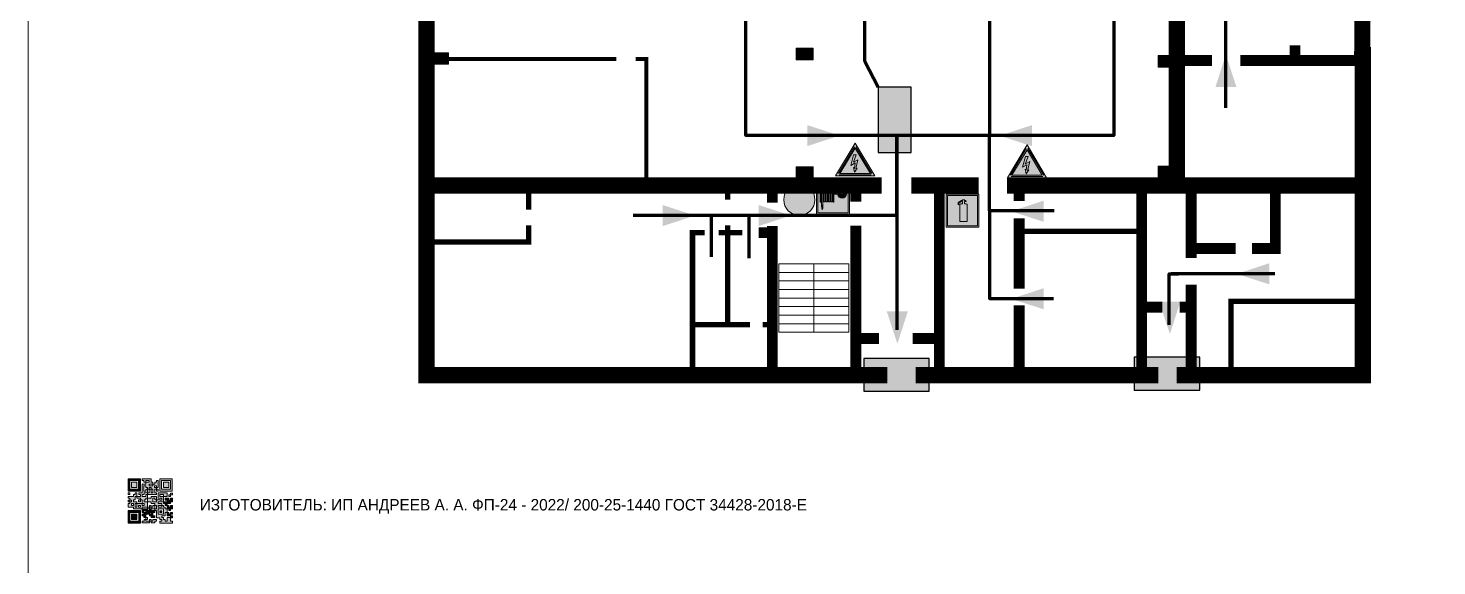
# Model space of a CAD drawing. Header units: millimetres. Extents: x 13114 to 67229, y 22859 to 38520.
# Drawn here: x 27609.6 to 27953.1, y 36352.9 to 36484.1 of the extents above; entities that cross this region are included whole.
import ezdxf

# ---------------------------------------------------------------- set-up
doc = ezdxf.new("R2010")
doc.units = ezdxf.units.MM
doc.layers.add('План_Штампы', color=7, linetype='Continuous')
doc.styles.add('обычный', font='arial.ttf')

# ---------------------------------------------------------------- blocks, each defined once
blk = doc.blocks.new('QR')
at = {"lineweight": 0}
h = blk.add_hatch(color=256, dxfattribs=at)
h.dxf.hatch_style = 1
h.paths.add_polyline_path([(9241.16, 2687.38), (9242.01, 2687.38), (9242.01, 2687.83), (9241.59, 2687.83), (9241.59, 2688.68), (9239.45, 2688.68), (9239.45, 2688.25), (9239.86, 2688.25), (9239.86, 2687.83), (9240.29, 2687.83), (9240.29, 2688.25), (9241.16, 2688.25), (9241.16, 2687.83), (9240.29, 2687.83), (9240.29, 2687.38), (9239.45, 2687.38), (9239.45, 2685.22), (9238.57, 2685.22), (9238.57, 2684.8), (9239.02, 2684.8), (9239.02, 2684.37), (9238.13, 2684.37), (9238.13, 2683.92), (9239.02, 2683.92), (9239.02, 2683.5), (9239.44, 2683.5), (9239.44, 2682.64), (9239.87, 2682.64), (9239.87, 2682.18), (9239.44, 2682.18), (9239.44, 2682.64), (9238.13, 2682.64), (9238.13, 2681.76), (9237.71, 2681.76), (9237.71, 2682.64), (9238.13, 2682.64), (9238.13, 2683.07), (9237.27, 2683.07), (9237.27, 2683.51), (9237.71, 2683.51), (9237.71, 2684.37), (9238.13, 2684.37), (9238.13, 2685.22), (9237.71, 2685.22), (9237.71, 2684.8), (9237.28, 2684.8), (9237.28, 2684.38), (9235.98, 2684.38), (9235.98, 2683.92), (9236.4, 2683.92), (9236.4, 2683.49), (9236.84, 2683.49), (9236.84, 2683.07), (9236.4, 2683.07), (9236.4, 2682.64), (9235.98, 2682.64), (9235.98, 2681.76), (9237.29, 2681.76), (9237.29, 2681.33), (9239.43, 2681.33), (9239.43, 2681.76), (9240.74, 2681.76), (9240.74, 2683.05), (9239.87, 2683.05), (9239.87, 2683.5), (9240.29, 2683.5), (9240.29, 2683.91), (9240.74, 2683.91), (9240.74, 2684.81), (9240.29, 2684.81), (9240.29, 2684.79), (9240.29, 2684.37), (9239.45, 2684.37), (9239.45, 2684.8), (9239.87, 2684.8), (9239.87, 2685.21), (9240.74, 2685.21), (9240.74, 2686.1), (9240.29, 2686.1), (9240.29, 2685.64), (9239.86, 2685.64), (9239.86, 2686.95), (9240.29, 2686.95), (9240.29, 2686.52), (9240.74, 2686.52), (9240.74, 2686.1), (9241.16, 2686.1), (9241.16, 2686.53), (9241.59, 2686.53), (9241.59, 2686.1), (9242.02, 2686.1), (9242.02, 2685.21), (9241.59, 2685.21), (9241.59, 2686.1), (9241.16, 2686.1), (9241.16, 2685.21), (9240.74, 2685.21), (9240.74, 2684.81), (9242.89, 2684.81), (9242.89, 2685.22), (9242.47, 2685.22), (9242.47, 2686.11), (9242.89, 2686.11), (9242.89, 2686.52), (9242.46, 2686.52), (9242.46, 2686.95), (9242.89, 2686.95), (9242.89, 2686.52), (9243.32, 2686.52), (9243.32, 2688.26), (9242.9, 2688.26), (9242.9, 2687.83), (9242.47, 2687.83), (9242.47, 2687.38), (9242.01, 2687.38), (9242.01, 2686.94), (9241.16, 2686.94)])
h.paths.add_polyline_path([(9239.02, 2682.18), (9239.02, 2681.76), (9238.54, 2681.76), (9238.54, 2682.18)], flags=16)
h.paths.add_polyline_path([(9237.27, 2682.65), (9237.27, 2682.19), (9236.83, 2682.19), (9236.83, 2682.65)], flags=16)
h = blk.add_hatch(color=256, dxfattribs=at)
h.dxf.hatch_style = 1
h.paths.add_polyline_path([(9238.15, 2687.83), (9236.83, 2687.83), (9236.83, 2686.52), (9238.15, 2686.52)], flags=0)
h.paths.add_polyline_path([(9239.01, 2685.65), (9239.01, 2688.68), (9235.98, 2688.68), (9235.98, 2685.65)])
h.paths.add_polyline_path([(9236.41, 2686.1), (9236.41, 2688.26), (9238.56, 2688.26), (9238.56, 2686.1)], flags=16)
h.paths.add_polyline_path([(9236.83, 2686.52), (9236.83, 2687.83), (9238.15, 2687.83), (9238.15, 2686.52)], flags=0)
h = blk.add_hatch(color=256, dxfattribs=at)
h.dxf.hatch_style = 1
h.paths.add_polyline_path([(9238.15, 2686.52), (9238.15, 2687.83), (9236.83, 2687.83), (9236.83, 2686.52)])
h.paths.add_polyline_path([(9245.91, 2686.52), (9245.91, 2687.83), (9244.59, 2687.83), (9244.59, 2686.52)], flags=0)
h.paths.add_polyline_path([(9246.77, 2685.65), (9246.77, 2688.68), (9243.74, 2688.68), (9243.74, 2685.65)])
h.paths.add_polyline_path([(9244.17, 2686.1), (9244.17, 2688.26), (9246.32, 2688.26), (9246.32, 2686.1)], flags=16)
h.paths.add_polyline_path([(9244.59, 2686.52), (9244.59, 2687.83), (9245.91, 2687.83), (9245.91, 2686.52)], flags=0)
h = blk.add_hatch(color=256, dxfattribs=at)
h.dxf.hatch_style = 1
h.paths.add_polyline_path([(9240.75, 2681.76), (9240.75, 2681.35), (9241.17, 2681.35), (9241.17, 2681.76)])
h.paths.add_polyline_path([(9241.6, 2682.18), (9241.17, 2682.18), (9241.17, 2681.76), (9241.6, 2681.76)])
h.paths.add_polyline_path([(9242.47, 2681.34), (9242.47, 2682.19), (9242.02, 2682.19), (9242.02, 2681.76), (9241.6, 2681.76), (9241.6, 2681.34)])
h.paths.add_polyline_path([(9239.87, 2678.3), (9239.44, 2678.3), (9239.44, 2677.89), (9241.17, 2677.89), (9241.17, 2678.3), (9240.28, 2678.3), (9240.28, 2678.73), (9239.87, 2678.73)])
h.paths.add_polyline_path([(9240.75, 2678.73), (9240.75, 2679.19), (9240.28, 2679.19), (9240.28, 2678.73)])
h.paths.add_polyline_path([(9241.6, 2678.73), (9241.17, 2678.73), (9241.17, 2678.3), (9241.6, 2678.3)])
h.paths.add_polyline_path([(9242.02, 2678.3), (9241.6, 2678.3), (9241.6, 2677.89), (9242.48, 2677.89), (9242.48, 2678.31), (9242.9, 2678.31), (9242.9, 2678.73), (9242.02, 2678.73)])
h.paths.add_polyline_path([(9246.36, 2684.37), (9246.36, 2684.79), (9245.93, 2684.79), (9245.93, 2684.37)])
h.paths.add_polyline_path([(9246.78, 2685.2), (9246.36, 2685.2), (9246.36, 2684.79), (9246.78, 2684.79)])
h.paths.add_polyline_path([(9245.91, 2687.83), (9244.59, 2687.83), (9244.59, 2686.52), (9245.91, 2686.52)])
h = blk.add_hatch(color=256, dxfattribs=at)
h.dxf.hatch_style = 1
h.paths.add_polyline_path([(9243.32, 2686.11), (9242.89, 2686.11), (9242.89, 2685.64), (9243.32, 2685.64)])
h.paths.add_polyline_path([(9239.02, 2683.07), (9239.02, 2683.5), (9238.56, 2683.5), (9238.56, 2683.07)])
h.paths.add_polyline_path([(9236.4, 2684.8), (9236.4, 2685.22), (9235.98, 2685.22), (9235.98, 2684.8)])
h.paths.add_polyline_path([(9236.4, 2683.07), (9236.4, 2683.49), (9235.98, 2683.49), (9235.98, 2683.07)])
h = blk.add_hatch(color=256, dxfattribs=at)
h.dxf.hatch_style = 1
h.paths.add_polyline_path([(9243.32, 2682.64), (9243.32, 2683.07), (9244.62, 2683.07), (9244.62, 2684.37), (9243.74, 2684.37), (9243.74, 2684.8), (9244.62, 2684.8), (9244.62, 2684.37), (9245.48, 2684.37), (9245.48, 2685.22), (9243.32, 2685.22), (9243.32, 2683.5), (9242.89, 2683.5), (9242.89, 2683.06), (9242.01, 2683.06), (9242.01, 2683.91), (9242.47, 2683.91), (9242.47, 2683.5), (9242.89, 2683.5), (9242.89, 2684.38), (9241.59, 2684.38), (9241.59, 2683.91), (9240.74, 2683.91), (9240.74, 2683.05), (9241.59, 2683.05), (9241.59, 2682.64), (9242.47, 2682.64), (9242.47, 2682.19), (9242.91, 2682.19), (9242.91, 2681.34), (9242.48, 2681.34), (9242.48, 2680.91), (9242.91, 2680.91), (9242.91, 2679.17), (9243.75, 2679.17), (9243.75, 2678.73), (9244.2, 2678.73), (9244.2, 2678.3), (9243.75, 2678.3), (9243.75, 2677.88), (9246.78, 2677.88), (9246.78, 2678.3), (9246.35, 2678.3), (9246.35, 2679.19), (9245.48, 2679.19), (9245.48, 2678.31), (9245.05, 2678.31), (9245.05, 2678.73), (9244.62, 2678.73), (9244.62, 2679.19), (9244.2, 2679.19), (9244.2, 2679.61), (9245.05, 2679.61), (9245.05, 2680.46), (9245.48, 2680.46), (9245.48, 2681.34), (9245.04, 2681.34), (9245.04, 2681.76), (9244.63, 2681.76), (9244.63, 2682.19), (9244.21, 2682.19), (9244.21, 2681.76), (9243.32, 2681.76), (9243.32, 2682.19), (9244.21, 2682.19), (9244.21, 2682.64)])
h.paths.add_polyline_path([(9243.75, 2683.49), (9243.75, 2683.92), (9244.21, 2683.92), (9244.21, 2683.49)], flags=16)
h.paths.add_polyline_path([(9243.32, 2681.34), (9244.63, 2681.34), (9244.63, 2680.04), (9243.32, 2680.04)], flags=16)
h.paths.add_polyline_path([(9243.76, 2680.89), (9244.18, 2680.89), (9244.18, 2680.48), (9243.76, 2680.48)], flags=0)
h = blk.add_hatch(color=256, dxfattribs=at)
h.dxf.hatch_style = 1
h.paths.add_polyline_path([(9246.36, 2683.07), (9246.78, 2683.07), (9246.78, 2683.92), (9246.36, 2683.92), (9246.36, 2683.49), (9245.92, 2683.49), (9245.92, 2683.92), (9245.06, 2683.92), (9245.06, 2683.49), (9245.48, 2683.49), (9245.48, 2683.07), (9244.62, 2683.07), (9244.62, 2682.65), (9245.05, 2682.65), (9245.05, 2682.18), (9245.48, 2682.18), (9245.48, 2682.65), (9246.36, 2682.65)])
h.paths.add_polyline_path([(9246.78, 2682.18), (9246.36, 2682.18), (9246.36, 2681.75), (9245.92, 2681.75), (9245.92, 2682.18), (9245.48, 2682.18), (9245.48, 2681.34), (9245.48, 2681.34), (9245.94, 2681.34), (9245.94, 2680.91), (9246.36, 2680.91), (9246.36, 2681.34), (9246.78, 2681.34)])
h = blk.add_hatch(color=256, dxfattribs=at)
h.dxf.hatch_style = 1
h.paths.add_polyline_path([(9235.98, 2680.9), (9235.98, 2677.86), (9239.02, 2677.86), (9239.02, 2680.9)])
h.paths.add_polyline_path([(9238.57, 2680.48), (9238.57, 2678.32), (9236.41, 2678.32), (9236.41, 2680.48)], flags=16)
h.paths.add_polyline_path([(9238.15, 2680.05), (9238.15, 2678.74), (9236.83, 2678.74), (9236.83, 2680.05)], flags=0)
h = blk.add_hatch(color=256, dxfattribs=at)
h.dxf.hatch_style = 1
h.paths.add_polyline_path([(9238.15, 2680.05), (9236.83, 2680.05), (9236.83, 2678.74), (9238.15, 2678.74)])
h = blk.add_hatch(color=256, dxfattribs=at)
h.dxf.hatch_style = 1
h.paths.add_polyline_path([(9242.02, 2680.46), (9242.48, 2680.46), (9242.48, 2680.91), (9241.58, 2680.91), (9241.58, 2681.35), (9241.17, 2681.35), (9241.17, 2680.91), (9240.75, 2680.91), (9240.75, 2681.33), (9239.43, 2681.33), (9239.43, 2680.46), (9239.86, 2680.46), (9239.86, 2680.92), (9240.3, 2680.92), (9240.3, 2680.46), (9239.86, 2680.46), (9239.86, 2680.04), (9239.44, 2680.04), (9239.44, 2679.62), (9239.86, 2679.62), (9239.86, 2679.19), (9240.29, 2679.19), (9240.29, 2680.03), (9241.18, 2680.03), (9241.18, 2680.47), (9241.6, 2680.47), (9241.6, 2680.03), (9241.18, 2680.03), (9241.18, 2679.61), (9241.6, 2679.61), (9241.6, 2679.19), (9242.47, 2679.19), (9242.47, 2679.6), (9242.02, 2679.6)])
h = blk.add_hatch(color=256, dxfattribs=at)
h.dxf.hatch_style = 1
h.paths.add_polyline_path([(9244.18, 2680.48), (9244.18, 2680.89), (9243.76, 2680.89), (9243.76, 2680.48)])
h = blk.add_hatch(color=256, dxfattribs=at)
h.dxf.hatch_style = 1
h.paths.add_polyline_path([(9245.93, 2680.04), (9245.93, 2680.46), (9245.48, 2680.46), (9245.48, 2679.62), (9246.35, 2679.62), (9246.35, 2680.04)])
h.paths.add_polyline_path([(9246.78, 2680.04), (9246.78, 2680.46), (9246.35, 2680.46), (9246.35, 2680.04)])
h.paths.add_polyline_path([(9246.78, 2679.18), (9246.78, 2679.62), (9246.35, 2679.62), (9246.35, 2679.18)])
for points in [[(9237.71, 2685.22), (9238.13, 2685.22), (9238.13, 2684.37), (9237.71, 2684.37), (9237.71, 2683.51), (9237.27, 2683.51), (9237.27, 2683.07), (9238.13, 2683.07), (9238.13, 2682.64), (9237.71, 2682.64), (9237.71, 2681.76), (9238.13, 2681.76), (9238.13, 2682.64), (9239.44, 2682.64), (9239.44, 2683.5), (9239.02, 2683.5), (9239.02, 2683.07), (9238.56, 2683.07), (9238.56, 2683.5), (9239.02, 2683.5), (9239.02, 2683.92), (9238.13, 2683.92), (9238.13, 2684.37), (9239.02, 2684.37), (9239.02, 2684.8), (9238.57, 2684.8), (9238.57, 2685.22), (9239.45, 2685.22), (9239.45, 2687.38), (9240.29, 2687.38), (9240.29, 2687.83), (9239.86, 2687.83), (9239.86, 2688.25), (9239.45, 2688.25), (9239.45, 2688.68), (9241.59, 2688.68), (9241.59, 2687.83), (9242.01, 2687.83), (9242.01, 2687.38), (9242.47, 2687.38), (9242.47, 2687.83), (9242.9, 2687.83), (9242.9, 2688.26), (9243.32, 2688.26), (9243.32, 2686.52), (9242.89, 2686.52), (9242.89, 2686.11), (9243.32, 2686.11), (9243.32, 2685.64), (9242.89, 2685.64), (9242.89, 2686.11), (9242.47, 2686.11), (9242.47, 2685.22), (9242.89, 2685.22), (9242.89, 2684.81), (9240.74, 2684.81), (9240.74, 2683.91), (9241.59, 2683.91), (9241.59, 2684.38), (9242.89, 2684.38), (9242.89, 2683.5), (9242.47, 2683.5), (9242.47, 2683.91), (9242.01, 2683.91), (9242.01, 2683.06), (9242.89, 2683.06), (9242.89, 2683.5), (9243.32, 2683.5), (9243.32, 2685.22), (9245.48, 2685.22), (9245.48, 2684.37), (9244.62, 2684.37), (9244.62, 2683.07), (9245.48, 2683.07), (9245.48, 2683.49), (9245.06, 2683.49), (9245.06, 2683.92), (9245.92, 2683.92), (9245.92, 2683.49), (9246.36, 2683.49), (9246.36, 2683.92), (9246.78, 2683.92), (9246.78, 2683.07), (9246.36, 2683.07), (9246.36, 2682.65), (9245.48, 2682.65), (9245.48, 2682.18), (9245.92, 2682.18), (9245.92, 2681.75), (9246.36, 2681.75), (9246.36, 2682.18), (9246.78, 2682.18), (9246.78, 2681.34), (9246.36, 2681.34), (9246.36, 2680.91), (9245.94, 2680.91), (9245.94, 2681.34), (9245.48, 2681.34), (9245.48, 2680.46), (9245.93, 2680.46), (9245.93, 2680.04), (9246.35, 2680.04), (9246.35, 2680.46), (9246.78, 2680.46), (9246.78, 2680.04), (9246.78, 2680.04), (9246.35, 2680.04), (9246.35, 2679.62), (9246.78, 2679.62), (9246.78, 2679.18), (9246.35, 2679.18), (9246.35, 2678.3), (9246.78, 2678.3), (9246.78, 2677.88), (9243.75, 2677.88), (9243.75, 2678.3), (9244.2, 2678.3), (9244.2, 2678.73), (9243.75, 2678.73), (9243.75, 2679.17), (9242.91, 2679.17), (9242.91, 2680.91), (9242.48, 2680.91), (9242.48, 2680.46), (9242.02, 2680.46), (9242.02, 2679.6), (9242.47, 2679.6), (9242.47, 2679.19), (9241.6, 2679.19), (9241.6, 2679.61), (9241.18, 2679.61), (9241.18, 2680.03), (9240.29, 2680.03), (9240.29, 2679.19), (9240.75, 2679.19), (9240.75, 2678.73), (9240.28, 2678.73), (9240.28, 2678.3), (9241.17, 2678.3), (9241.17, 2678.73), (9241.6, 2678.73), (9241.6, 2678.3), (9242.02, 2678.3), (9242.02, 2678.73), (9242.9, 2678.73), (9242.9, 2678.31), (9242.48, 2678.31), (9242.48, 2677.89), (9241.6, 2677.89), (9241.6, 2678.3), (9241.17, 2678.3), (9241.17, 2677.89), (9239.44, 2677.89), (9239.44, 2678.3), (9239.87, 2678.3), (9239.87, 2678.73), (9240.28, 2678.73), (9240.28, 2679.19), (9240.29, 2679.19), (9239.86, 2679.19), (9239.86, 2679.62), (9239.44, 2679.62), (9239.44, 2680.04), (9239.86, 2680.04), (9239.86, 2680.46), (9239.43, 2680.46), (9239.43, 2681.33), (9237.29, 2681.33), (9237.29, 2681.76), (9235.98, 2681.76), (9235.98, 2682.64), (9236.4, 2682.64), (9236.4, 2683.07), (9235.98, 2683.07), (9235.98, 2683.49), (9236.4, 2683.49), (9236.4, 2683.92), (9235.98, 2683.92), (9235.98, 2684.38), (9237.28, 2684.38), (9237.28, 2684.8), (9237.71, 2684.8), (9237.71, 2685.22), (9237.92, 2685.22)], [(9240.74, 2686.1), (9240.74, 2686.52), (9240.29, 2686.52), (9240.29, 2686.95), (9239.86, 2686.95), (9239.86, 2685.64), (9240.29, 2685.64), (9240.29, 2686.1), (9240.74, 2686.1), (9240.74, 2686.52)], [(9240.74, 2683.05), (9240.74, 2681.76), (9239.43, 2681.76), (9239.43, 2681.33), (9240.75, 2681.33), (9240.75, 2681.35), (9240.75, 2680.91), (9241.17, 2680.91), (9241.17, 2681.35), (9241.58, 2681.35), (9241.58, 2680.91), (9242.48, 2680.91), (9242.48, 2681.34), (9242.91, 2681.34), (9242.91, 2682.19), (9242.47, 2682.19), (9242.47, 2682.64), (9241.59, 2682.64), (9241.59, 2683.05), (9240.74, 2683.05)], [(9240.74, 2685.21), (9239.87, 2685.21), (9239.87, 2684.8), (9239.45, 2684.8), (9239.45, 2684.37), (9240.29, 2684.37), (9240.29, 2684.79), (9240.29, 2684.81), (9240.74, 2684.81), (9240.74, 2685.21), (9239.87, 2685.21)], [(9240.74, 2683.91), (9240.29, 2683.91), (9240.29, 2683.5), (9239.87, 2683.5), (9239.87, 2683.05), (9240.74, 2683.05), (9240.74, 2683.91)], [(9244.62, 2683.07), (9243.32, 2683.07), (9243.32, 2682.64), (9244.21, 2682.64), (9244.21, 2682.19), (9243.32, 2682.19), (9243.32, 2681.76), (9244.21, 2681.76), (9244.21, 2682.19), (9244.63, 2682.19), (9244.63, 2681.76), (9245.04, 2681.76), (9245.04, 2681.34), (9245.48, 2681.34)], [(9244.62, 2684.37), (9244.62, 2684.8), (9243.74, 2684.8), (9243.74, 2684.37), (9244.62, 2684.37)], [(9245.48, 2682.18), (9245.05, 2682.18), (9245.05, 2682.65), (9244.62, 2682.65), (9244.62, 2683.07)], [(9239.86, 2680.46), (9239.86, 2680.92), (9240.3, 2680.92), (9240.3, 2680.46), (9239.86, 2680.46)], [(9241.6, 2681.76), (9242.02, 2681.76), (9242.02, 2682.19), (9242.47, 2682.19), (9242.47, 2681.34), (9241.6, 2681.34), (9241.6, 2681.76)], [(9245.48, 2680.46), (9245.05, 2680.46), (9245.05, 2679.61), (9244.2, 2679.61), (9244.2, 2679.19), (9244.62, 2679.19), (9244.62, 2678.73), (9245.05, 2678.73), (9245.05, 2678.31), (9245.48, 2678.31), (9245.48, 2679.19), (9246.35, 2679.19), (9246.35, 2679.07)], [(9245.48, 2682.18), (9245.48, 2681.34)], [(9246.35, 2679.62), (9245.48, 2679.62), (9245.48, 2680.46)], [(9245.48, 2680.46), (9245.48, 2679.62), (9246.35, 2679.62), (9246.35, 2680.04), (9245.93, 2680.04), (9245.93, 2680.46), (9245.48, 2680.46), (9245.48, 2679.62)], [(9246.35, 2679.62), (9246.35, 2679.18)]]:
    blk.add_lwpolyline(points, dxfattribs=at)
for points in [[(9235.98, 2685.65), (9239.01, 2685.65), (9239.01, 2688.68), (9235.98, 2688.68)], [(9236.41, 2688.26), (9238.56, 2688.26), (9238.56, 2686.1), (9236.41, 2686.1)], [(9236.83, 2687.83), (9238.15, 2687.83), (9238.15, 2686.52), (9236.83, 2686.52)], [(9240.29, 2687.83), (9241.16, 2687.83), (9241.16, 2688.25), (9240.29, 2688.25)], [(9240.29, 2688.25), (9241.16, 2688.25), (9241.16, 2687.83), (9240.29, 2687.83)], [(9242.01, 2687.38), (9241.16, 2687.38), (9241.16, 2686.94), (9242.01, 2686.94)], [(9241.16, 2687.38), (9242.01, 2687.38), (9242.01, 2686.94), (9241.16, 2686.94)], [(9241.16, 2686.53), (9241.59, 2686.53), (9241.59, 2686.1), (9241.16, 2686.1)], [(9242.89, 2686.52), (9242.46, 2686.52), (9242.46, 2686.95), (9242.89, 2686.95)], [(9243.74, 2685.65), (9246.77, 2685.65), (9246.77, 2688.68), (9243.74, 2688.68)], [(9244.17, 2688.26), (9246.32, 2688.26), (9246.32, 2686.1), (9244.17, 2686.1)], [(9244.59, 2687.83), (9245.91, 2687.83), (9245.91, 2686.52), (9244.59, 2686.52)], [(9235.98, 2684.8), (9236.4, 2684.8), (9236.4, 2685.22), (9235.98, 2685.22)], [(9236.4, 2683.07), (9236.84, 2683.07), (9236.84, 2683.49), (9236.4, 2683.49)], [(9241.16, 2686.1), (9240.74, 2686.1), (9240.74, 2685.21), (9241.16, 2685.21)], [(9241.59, 2686.1), (9242.02, 2686.1), (9242.02, 2685.21), (9241.59, 2685.21)], [(9243.75, 2683.92), (9244.21, 2683.92), (9244.21, 2683.49), (9243.75, 2683.49)], [(9245.93, 2684.79), (9246.36, 2684.79), (9246.36, 2684.37), (9245.93, 2684.37)], [(9246.36, 2685.2), (9246.78, 2685.2), (9246.78, 2684.79), (9246.36, 2684.79)], [(9235.98, 2677.86), (9239.02, 2677.86), (9239.02, 2680.9), (9235.98, 2680.9)], [(9236.41, 2680.48), (9238.57, 2680.48), (9238.57, 2678.32), (9236.41, 2678.32)], [(9236.83, 2682.19), (9237.27, 2682.19), (9237.27, 2682.65), (9236.83, 2682.65)], [(9236.83, 2680.05), (9238.15, 2680.05), (9238.15, 2678.74), (9236.83, 2678.74)], [(9238.54, 2682.18), (9239.02, 2682.18), (9239.02, 2681.76), (9238.54, 2681.76)], [(9239.44, 2682.64), (9239.87, 2682.64), (9239.87, 2682.18), (9239.44, 2682.18)], [(9240.75, 2681.76), (9241.17, 2681.76), (9241.17, 2681.35), (9240.75, 2681.35)], [(9241.17, 2682.18), (9241.6, 2682.18), (9241.6, 2681.76), (9241.17, 2681.76)], [(9241.18, 2680.03), (9241.6, 2680.03), (9241.6, 2680.47), (9241.18, 2680.47)], [(9243.32, 2680.04), (9244.63, 2680.04), (9244.63, 2681.34), (9243.32, 2681.34)], [(9243.76, 2680.89), (9244.18, 2680.89), (9244.18, 2680.48), (9243.76, 2680.48)]]:
    blk.add_lwpolyline(points, close=True, dxfattribs=at)
blk = doc.blocks.new('A$C32E8229D')
at = {"true_color": 0xffffff}
blk.add_hatch(color=7, dxfattribs=at).paths.add_polyline_path([(0, 0), (0, -8), (16, -8), (16, 0)])
h = blk.add_hatch(color=126)
h.paths.add_polyline_path([(0.2, -0.2), (15.8, -0.2), (15.8, -7.8), (0.2, -7.8)])
h.paths.add_polyline_path([(13.49, -2.05), (12.08, -2.05), (11.37, -2.63, 0.162397), (11.29, -2.84), (11.29, -3.63), (10.35, -3.63), (10.35, -4.05), (11.68, -4.05), (11.68, -3.48), (12.26, -4.28), (11.29, -5.1), (11.29, -6.78), (11.85, -6.78), (11.85, -5.44), (12.8, -4.64), (12.8, -5.94), (14.46, -5.94), (14.46, -5.39), (13.45, -5.39), (13.45, -3.97), (12.46, -2.59), (13.15, -2.59), (13.69, -3.34), (14.18, -3)], flags=16)
h.paths.add_polyline_path([(10.74, -1.82, 1), (11.8, -1.82, 1)], flags=16)
h.paths.add_polyline_path([(9.39, -3.59), (5.99, -3.59), (6.56, -3.03), (5.91, -3.03), (5.1, -3.83), (5.91, -4.64), (6.56, -4.64), (5.99, -4.09), (9.39, -4.09)], flags=16)
h.paths.add_polyline_path([(4.29, -1.08), (1.72, -1.08), (1.72, -6.6), (4.29, -6.6)], flags=16)
at = {"color": 126}
blk.add_lwpolyline([(16, -8), (0, -8), (0, 0), (16, 0)], close=True, dxfattribs=at)
blk = doc.blocks.new('A$C7B8C2D5B')
at = {"lineweight": 0}
h = blk.add_hatch(color=5, dxfattribs=at)
h.dxf.hatch_style = 1
h.paths.add_polyline_path([(1.4, -3.02, 1), (-2.11, -3.02, 1)])
at = {"color": 5, "lineweight": 0}
blk.add_circle((-0.36, -3.02), 1.75, dxfattribs=at)
blk = doc.blocks.new('A$C7B4425F7')
at = {"true_color": 0xffffff}
blk.add_hatch(color=7, dxfattribs=at).paths.add_polyline_path([(0, 0), (-16, 0), (-16, -8), (0, -8)])
h = blk.add_hatch(color=126)
h.paths.add_polyline_path([(-0.2, -0.2), (-15.8, -0.2), (-15.8, -7.8), (-0.2, -7.8)])
h.paths.add_polyline_path([(-11.76, -2.03), (-11.76, -3.66), (-11.17, -3.66, -0.568275), (-11.17, -6.18), (-12.58, -6.18), (-12.58, -2.03)], flags=16)
h.paths.add_polyline_path([(-13.33, -4.12, -0.495768), (-13.59, -6.18), (-15.03, -6.18), (-15.03, -2.03), (-13.59, -2.03, -0.487973)], flags=16)
h.paths.add_polyline_path([(-10.25, -2.03), (-9.48, -2.03), (-9.48, -6.18), (-10.25, -6.18)], flags=16)
h.paths.add_polyline_path([(-13.84, -3.69), (-14.24, -3.69), (-14.24, -3.03), (-13.9, -3.03, -0.692621)], flags=0)
h.paths.add_polyline_path([(-9.15, -2.03), (-8.4, -2.03), (-8.04, -3.07), (-7.68, -2.03), (-6.93, -2.03), (-7.64, -4.1), (-6.93, -6.18), (-7.68, -6.18), (-8.04, -5.14), (-8.4, -6.18), (-9.15, -6.18), (-8.44, -4.1)], flags=16)
h.paths.add_polyline_path([(-11.76, -4.46), (-11.42, -4.46, -0.692621), (-11.36, -5.12), (-11.76, -5.12)], flags=0)
h.paths.add_polyline_path([(-13.9, -5.2), (-14.24, -5.2), (-14.24, -4.55), (-13.84, -4.55, -0.708038)], flags=0)
edge = h.paths.add_edge_path(flags=16)
edge.add_ellipse((-5.51, -4.08), major_axis=(0, 2.05), ratio=0.586184, start_angle=0, end_angle=360)
edge = h.paths.add_edge_path(flags=0)
edge.add_ellipse((-5.51, -4.08), major_axis=(0, 1.14), ratio=0.454828, start_angle=0, end_angle=360)
h.paths.add_polyline_path([(-4.13, -4.96, 0.377264), (-3.48, -4.52, 0.0555), (-3.16, -2.03), (-1.66, -2.03), (-1.66, -4.96), (-0.96, -4.96), (-0.96, -7.01), (-1.75, -7.01), (-1.75, -6.18), (-3.3, -6.18), (-3.3, -7.02), (-4.13, -7.02)], flags=16)
h.paths.add_polyline_path([(-2.73, -2.91), (-2.28, -2.91), (-2.28, -4.96), (-3.05, -4.96, 0.079136)], flags=0)
at = {"color": 126}
blk.add_lwpolyline([(-16, -8), (0, -8), (0, 0), (-16, 0)], close=True, dxfattribs=at)
blk = doc.blocks.new('A$C37112FD5')
at = {"true_color": 0xf5f5ff}
h = blk.add_hatch(color=7, dxfattribs=at)
h.dxf.hatch_style = 1
h.paths.add_polyline_path([(12.8, -7.4), (0, -7.4), (0, -20.2), (12.8, -20.2)])
h.paths.add_polyline_path([(12.29, -7.91), (12.29, -19.69), (0.51, -19.69), (0.51, -7.91)], flags=16)
h.paths.add_polyline_path([(4.98, -9.04, -0.42597), (5.17, -9.22), (5.17, -12.25), (5.17, -15.29, -0.432244), (4.98, -15.47), (4.83, -15.47, -0.42597), (4.64, -15.29), (4.64, -12.25), (4.64, -9.22, -0.432244), (4.83, -9.04)], flags=0)
h.paths.add_polyline_path([(4.28, -9.22), (4.28, -12.25), (4.28, -15.29, -0.432244), (4.09, -15.47), (3.94, -15.47, -0.42597), (3.75, -15.29), (3.75, -12.25), (3.75, -9.22, -0.432244), (3.94, -9.04), (4.09, -9.04, -0.42597)], flags=0)
h.paths.add_polyline_path([(5.72, -9.04), (5.87, -9.04, -0.42597), (6.06, -9.22), (6.06, -12.25), (6.06, -15.29, -0.432244), (5.87, -15.47), (5.72, -15.47, -0.42597), (5.53, -15.29), (5.53, -12.25), (5.53, -9.22, -0.432244)], flags=0)
h.paths.add_polyline_path([(6.42, -8.9), (6.5, -8.9, -0.42597), (6.69, -9.08), (6.69, -12.03), (8.21, -12.03, -15.824349), (8.21, -12.47), (6.69, -12.47), (6.69, -15.42, -0.432244), (6.5, -15.6), (6.42, -15.6)], flags=0)
h.paths.add_polyline_path([(3.39, -9.22), (3.39, -12.25), (3.39, -15.29, -0.432244), (3.2, -15.47), (3.05, -15.47, -0.42597), (2.85, -15.29), (2.85, -12.25), (2.85, -9.22, -0.432244), (3.05, -9.04), (3.2, -9.04, -0.42597)], flags=0)
h.paths.add_polyline_path([(2.5, -9.22), (2.5, -16.71), (1.96, -16.71), (1.96, -9.22, -0.432244), (2.15, -9.04), (2.31, -9.04, -0.42597)], flags=0)
h.paths.add_polyline_path([(1.61, -8.9), (1.61, -15.6), (1.57, -15.6, -0.42597), (1.37, -15.42), (1.37, -12.03), (1.37, -9.09, -0.432244), (1.57, -8.9)], flags=0)
h.paths.add_polyline_path([(9.76, -10.81), (9.76, -12.03), (8.49, -12.03, -0.336371)], flags=0)
h.paths.add_polyline_path([(8.49, -12.47), (9.76, -12.47), (9.76, -13.7, -0.336371)], flags=0)
h.paths.add_polyline_path([(10.11, -10.81, -0.336371), (11.38, -12.03), (10.11, -12.03)], flags=0)
h.paths.add_polyline_path([(10.11, -12.47), (11.38, -12.47, -0.336371), (10.11, -13.7)], flags=0)
h.paths.add_polyline_path([(2.5, -16.84), (2.5, -17.05), (1.97, -17.05), (1.97, -16.84)], flags=0)
h.paths.add_polyline_path([(2.5, -17.24, -0.033778), (2.24, -18.6, -0.033778), (1.97, -17.24)], flags=0)
h = blk.add_hatch(color=242)
h.dxf.hatch_style = 1
h.paths.add_polyline_path([(12.29, -7.91), (0.51, -7.91), (0.51, -19.69), (12.29, -19.69)])
h.paths.add_polyline_path([(6.42, -15.6), (6.42, -8.9), (6.5, -8.9, -0.42597), (6.69, -9.08), (6.69, -12.03), (8.21, -12.03, -15.824349), (8.21, -12.47), (6.69, -12.47), (6.69, -15.42, -0.432244), (6.5, -15.6)], flags=16)
h.paths.add_polyline_path([(5.87, -15.47), (5.72, -15.47, -0.42597), (5.53, -15.29), (5.53, -12.25), (5.53, -9.22, -0.432244), (5.72, -9.04), (5.87, -9.04, -0.42597), (6.06, -9.22), (6.06, -12.25), (6.06, -15.29, -0.432244)], flags=16)
h.paths.add_polyline_path([(4.98, -15.47), (4.83, -15.47, -0.42597), (4.64, -15.29), (4.64, -12.25), (4.64, -9.22, -0.432244), (4.83, -9.04), (4.98, -9.04, -0.42597), (5.17, -9.22), (5.17, -12.25), (5.17, -15.29, -0.432244)], flags=16)
h.paths.add_polyline_path([(4.09, -15.47), (3.94, -15.47, -0.42597), (3.75, -15.29), (3.75, -12.25), (3.75, -9.22, -0.432244), (3.94, -9.04), (4.09, -9.04, -0.42597), (4.28, -9.22), (4.28, -12.25), (4.28, -15.29, -0.432244)], flags=16)
h.paths.add_polyline_path([(3.2, -15.47), (3.05, -15.47, -0.42597), (2.85, -15.29), (2.85, -12.25), (2.85, -9.22, -0.432244), (3.05, -9.04), (3.2, -9.04, -0.42597), (3.39, -9.22), (3.39, -12.25), (3.39, -15.29, -0.432244)], flags=16)
h.paths.add_polyline_path([(2.5, -17.05), (1.97, -17.05), (1.97, -16.84), (2.5, -16.84)], flags=16)
h.paths.add_polyline_path([(2.5, -17.24, -0.033778), (2.24, -18.6, -0.033778), (1.97, -17.24)], flags=16)
h.paths.add_polyline_path([(2.5, -16.71), (1.96, -16.71), (1.96, -9.22, -0.432244), (2.15, -9.04), (2.31, -9.04, -0.42597), (2.5, -9.22)], flags=16)
h.paths.add_polyline_path([(1.61, -15.6), (1.57, -15.6, -0.42597), (1.37, -15.42), (1.37, -12.03), (1.37, -9.09, -0.432244), (1.57, -8.9), (1.61, -8.9)], flags=16)
h.paths.add_polyline_path([(8.49, -12.47), (9.76, -12.47), (9.76, -13.7, -0.336371)], flags=0)
h.paths.add_polyline_path([(10.11, -13.7), (10.11, -12.47), (11.38, -12.47, -0.336371)], flags=0)
h.paths.add_polyline_path([(8.49, -12.03, -0.336371), (9.76, -10.81), (9.76, -12.03)], flags=0)
h.paths.add_polyline_path([(10.11, -12.03), (10.11, -10.81, -0.336371), (11.38, -12.03)], flags=0)
h = blk.add_hatch(color=7, dxfattribs=at)
h.dxf.hatch_style = 1
h.paths.add_polyline_path([(1.61, -8.9), (1.57, -8.9, 0.432244), (1.37, -9.09), (1.37, -12.03), (1.37, -15.42, 0.42597), (1.57, -15.6), (1.61, -15.6)])
h.paths.add_polyline_path([(2.5, -9.22, 0.42597), (2.31, -9.04), (2.15, -9.04, 0.432244), (1.96, -9.22), (1.96, -16.71), (2.5, -16.71)])
h.paths.add_polyline_path([(2.5, -16.84), (1.97, -16.84), (1.97, -17.05), (2.5, -17.05)])
h.paths.add_polyline_path([(2.5, -17.24), (1.97, -17.24, 0.033778), (2.24, -18.6, 0.033778)])
h.paths.add_polyline_path([(3.39, -12.25), (3.39, -9.22, 0.42597), (3.2, -9.04), (3.05, -9.04, 0.432244), (2.85, -9.22), (2.85, -12.25), (2.85, -15.29, 0.42597), (3.05, -15.47), (3.2, -15.47, 0.432244), (3.39, -15.29)])
h.paths.add_polyline_path([(4.28, -12.25), (4.28, -9.22, 0.42597), (4.09, -9.04), (3.94, -9.04, 0.432244), (3.75, -9.22), (3.75, -12.25), (3.75, -15.29, 0.42597), (3.94, -15.47), (4.09, -15.47, 0.432244), (4.28, -15.29)])
h.paths.add_polyline_path([(5.17, -12.25), (5.17, -9.22, 0.42597), (4.98, -9.04), (4.83, -9.04, 0.432244), (4.64, -9.22), (4.64, -12.25), (4.64, -15.29, 0.42597), (4.83, -15.47), (4.98, -15.47, 0.432244), (5.17, -15.29)])
h.paths.add_polyline_path([(6.06, -12.25), (6.06, -9.22, 0.42597), (5.87, -9.04), (5.72, -9.04, 0.432244), (5.53, -9.22), (5.53, -12.25), (5.53, -15.29, 0.42597), (5.72, -15.47), (5.87, -15.47, 0.432244), (6.06, -15.29)])
h.paths.add_polyline_path([(6.69, -12.47), (8.21, -12.47, 15.824349), (8.21, -12.03), (6.69, -12.03), (6.69, -9.08, 0.42597), (6.5, -8.9), (6.42, -8.9), (6.42, -15.6), (6.5, -15.6, 0.432244), (6.69, -15.42)])
h.paths.add_polyline_path([(8.49, -12.47), (9.76, -12.47), (9.76, -13.7, -0.336371)], flags=16)
h.paths.add_polyline_path([(8.49, -12.03, -0.336371), (9.76, -10.81), (9.76, -12.03)], flags=16)
h.paths.add_polyline_path([(10.11, -12.47), (11.38, -12.47, -0.336371), (10.11, -13.7)], flags=16)
h.paths.add_polyline_path([(10.11, -12.03), (10.11, -10.81, -0.336371), (11.38, -12.03)], flags=16)
h = blk.add_hatch(color=242)
h.dxf.hatch_style = 1
h.paths.add_polyline_path([(9.76, -10.81, 0.336371), (8.49, -12.03), (9.76, -12.03)])
h.paths.add_polyline_path([(10.11, -10.81), (10.11, -12.03), (11.38, -12.03, 0.336371)])
h.paths.add_polyline_path([(11.38, -12.47), (10.11, -12.47), (10.11, -13.7, 0.336371)])
h.paths.add_polyline_path([(9.76, -12.47), (8.49, -12.47, 0.336371), (9.76, -13.7)])
at = {"color": 242, "lineweight": 5}
for p, q in [((0, -20.2), (0, -7.4)), ((0, -7.4), (12.8, -7.4)), ((1.37, -12.03), (1.37, -9.08)), ((1.57, -8.9), (1.61, -8.9)), ((1.61, -8.9), (1.61, -15.6)), ((1.96, -16.71), (1.96, -9.22)), ((2.15, -9.04), (2.31, -9.04)), ((2.5, -16.71), (2.5, -9.22)), ((2.85, -12.25), (2.85, -9.22)), ((3.05, -9.04), (3.2, -9.04)), ((3.39, -12.25), (3.39, -9.22)), ((3.75, -12.25), (3.75, -9.22)), ((3.94, -9.04), (4.09, -9.04)), ((4.28, -12.25), (4.28, -9.22)), ((4.64, -12.25), (4.64, -9.22)), ((4.83, -9.04), (4.98, -9.04)), ((5.17, -12.25), (5.17, -9.22)), ((5.53, -12.25), (5.53, -9.22)), ((5.72, -9.04), (5.87, -9.04)), ((6.06, -12.25), (6.06, -9.22)), ((6.42, -8.9), (6.42, -15.6)), ((6.5, -8.9), (6.42, -8.9)), ((6.69, -12.03), (6.69, -9.08)), ((9.76, -10.81), (9.76, -12.03)), ((10.11, -10.81), (10.11, -12.03)), ((12.8, -20.2), (12.8, -7.4)), ((1.37, -12.03), (1.37, -15.42)), ((1.57, -15.6), (1.61, -15.6)), ((2.85, -12.25), (2.85, -15.29)), ((3.05, -15.47), (3.2, -15.47)), ((3.39, -12.25), (3.39, -15.29)), ((3.75, -12.25), (3.75, -15.29)), ((3.94, -15.47), (4.09, -15.47)), ((4.28, -12.25), (4.28, -15.29)), ((4.64, -12.25), (4.64, -15.29)), ((4.83, -15.47), (4.98, -15.47)), ((5.17, -12.25), (5.17, -15.29)), ((5.53, -12.25), (5.53, -15.29)), ((5.72, -15.47), (5.87, -15.47)), ((6.06, -12.25), (6.06, -15.29)), ((6.42, -15.6), (6.5, -15.6)), ((8.21, -12.03), (6.69, -12.03)), ((8.21, -12.47), (6.69, -12.47)), ((6.69, -12.47), (6.69, -15.42)), ((9.76, -12.03), (8.49, -12.03)), ((9.76, -12.47), (8.49, -12.47)), ((9.76, -12.47), (9.76, -13.7)), ((11.38, -12.03), (10.11, -12.03)), ((11.38, -12.47), (10.11, -12.47)), ((10.11, -12.47), (10.11, -13.7)), ((0, -20.2), (12.8, -20.2)), ((1.96, -16.71), (2.5, -16.71)), ((1.97, -16.84), (2.5, -16.84)), ((1.97, -17.05), (1.97, -16.84)), ((2.5, -17.05), (1.97, -17.05)), ((1.97, -17.24), (2.5, -17.24)), ((2.5, -16.84), (2.5, -17.05))]:
    blk.add_line(p, q, dxfattribs=at)
blk.add_lwpolyline([(0.51, -7.91), (12.29, -7.91), (12.29, -19.69), (0.51, -19.69)], close=True, dxfattribs=at)
for centre, radius, start, end in [((1.56, -9.09), 0.182, 87.1027, 180.6071), ((2.15, -9.22), 0.182, 87.1027, 180.6071), ((2.32, -9.22), 0.182, 359.3929, 92.8973), ((3.04, -9.22), 0.182, 87.1027, 180.6071), ((3.21, -9.22), 0.182, 359.3929, 92.8973), ((3.93, -9.22), 0.182, 87.1027, 180.6071), ((4.1, -9.22), 0.182, 359.3929, 92.8973), ((4.82, -9.22), 0.182, 87.1027, 180.6071), ((4.99, -9.22), 0.182, 359.3929, 92.8973), ((5.71, -9.22), 0.182, 87.1027, 180.6071), ((5.88, -9.22), 0.182, 359.3929, 92.8973), ((6.51, -9.09), 0.182, 359.3929, 92.8973), ((9.93, -12.25), 1.74, 187.2319, 172.7681), ((9.93, -12.25), 1.46, 96.9927, 171.3585), ((9.93, -12.25), 1.46, 8.6415, 83.0073), ((1.56, -15.42), 0.182, 179.3929, 272.8973), ((3.04, -15.29), 0.182, 179.3929, 272.8973), ((3.21, -15.29), 0.182, 267.1027, 0.6071), ((3.93, -15.29), 0.182, 179.3929, 272.8973), ((4.1, -15.29), 0.182, 267.1027, 0.6071), ((4.82, -15.29), 0.182, 179.3929, 272.8973), ((4.99, -15.29), 0.182, 267.1027, 0.6071), ((5.71, -15.29), 0.182, 179.3929, 272.8973), ((5.88, -15.29), 0.182, 267.1027, 0.6071), ((6.51, -15.42), 0.182, 267.1027, 0.6071), ((9.93, -12.25), 1.46, 188.6415, 263.0073), ((9.93, -12.25), 1.46, 276.9927, 351.3585), ((12.17, -15.98), 10.27, 187.041, 194.7793), ((-7.7, -15.98), 10.27, 345.2207, 352.959)]:
    blk.add_arc(centre, radius, start, end, dxfattribs=at)
blk = doc.blocks.new('A$C3E6D3DDE')
at = {"lineweight": 5}
h = blk.add_hatch(color=40, dxfattribs=at)
h.paths.add_polyline_path([(24.1, 1.45), (16.46, -11.35), (31.74, -11.35)])
h.paths.add_polyline_path([(24.09, -0.46), (30.03, -10.41), (18.14, -10.41)], flags=16)
h.paths.add_polyline_path([(24.54, -3.08), (23.41, -6.02), (25.13, -5.01), (24.33, -8.5), (24.82, -8.27), (23.79, -9.86), (23.4, -8.04), (23.8, -8.43), (24.04, -6.29), (22.39, -7.25), (23.44, -3.08)], flags=0)
h = blk.add_hatch(color=256, dxfattribs=at)
h.paths.add_polyline_path([(24.37, 0.03, 0.567511), (23.82, 0.03), (17.59, -10.4, 0.582454), (17.86, -10.88), (30.32, -10.88, 0.582149), (30.6, -10.4)])
h.paths.add_polyline_path([(24.09, -0.46), (18.14, -10.41), (30.03, -10.41)], flags=16)
h.paths.add_polyline_path([(24.54, -3.08), (23.41, -6.02), (25.13, -5.01), (24.33, -8.5), (24.82, -8.27), (23.79, -9.86), (23.4, -8.04), (23.8, -8.43), (24.04, -6.29), (22.39, -7.25), (23.44, -3.08)], flags=0)
h = blk.add_hatch(color=40, dxfattribs=at)
h.paths.add_polyline_path([(24.09, -0.46), (18.14, -10.41), (30.03, -10.41)])
h.paths.add_polyline_path([(24.82, -8.27), (23.79, -9.86), (23.4, -8.04), (23.8, -8.43), (24.04, -6.29), (22.39, -7.25), (23.44, -3.08), (24.54, -3.08), (23.41, -6.02), (25.13, -5.01), (24.33, -8.5)], flags=16)
at = {"color": 40, "lineweight": 5}
for p, q in [((16.46, -11.35), (24.1, 1.45)), ((24.1, 1.45), (31.74, -11.35))]:
    blk.add_line(p, q, dxfattribs=at)
at = {"lineweight": 5}
for p, q in [((17.59, -10.4), (23.82, 0.03)), ((24.37, 0.03), (30.6, -10.4)), ((18.14, -10.41), (24.09, -0.46)), ((23.44, -3.08), (22.39, -7.25)), ((23.41, -6.02), (24.54, -3.08)), ((25.13, -5.01), (23.41, -6.02)), ((24.54, -3.08), (23.44, -3.08)), ((24.09, -0.46), (30.03, -10.41)), ((24.33, -8.5), (25.13, -5.01)), ((17.86, -10.88), (30.32, -10.88)), ((18.14, -10.41), (30.03, -10.41)), ((22.39, -7.25), (24.04, -6.29)), ((23.8, -8.43), (23.4, -8.04)), ((23.4, -8.04), (23.79, -9.86)), ((23.79, -9.86), (24.82, -8.27)), ((24.04, -6.29), (23.8, -8.43)), ((24.82, -8.27), (24.33, -8.5))]:
    blk.add_line(p, q, dxfattribs=at)
at = {"color": 50, "lineweight": 5}
blk.add_line((31.74, -11.35), (16.46, -11.35), dxfattribs=at)
blk = doc.blocks.new('A$C3AD82952')
at = {"true_color": 0xf5f5ff}
h = blk.add_hatch(color=7, dxfattribs=at)
h.dxf.hatch_style = 1
h.paths.add_polyline_path([(8.21, 8.73, 0.414214), (7.89, 9.05), (7.22, 9.05), (7.22, 9.92), (7.59, 9.92, 1), (7.57, 10.36), (7.22, 10.36), (7.22, 10.6), (6.43, 10.6), (6.43, 10.36), (6.01, 10.36), (4.74, 9.59), (4.74, 8.69), (4.98, 8.73), (4.98, 9.26), (6.12, 9.91), (6.43, 9.91), (6.43, 9.05), (5.76, 9.05, 0.414214), (5.44, 8.73), (5.44, 2.2), (8.21, 2.2)], flags=0)
h.paths.add_polyline_path([(12.8, 12.8), (0, 12.8), (0, 0), (12.8, 0)])
h.paths.add_polyline_path([(0.51, 12.29), (12.29, 12.29), (12.29, 0.51), (0.51, 0.51)], flags=16)
h.paths.add_polyline_path([(4.74, 9.59), (6.01, 10.36), (6.43, 10.36), (6.43, 10.6), (7.22, 10.6), (7.22, 10.36), (7.59, 10.36, -0.94586), (7.59, 9.92), (7.22, 9.92), (7.22, 9.05), (7.89, 9.05, -0.414214), (8.21, 8.73), (8.21, 2.2), (5.44, 2.2), (5.44, 8.73, -0.414214), (5.76, 9.05), (6.43, 9.05), (6.43, 9.91), (6.12, 9.91), (4.98, 9.26), (4.98, 8.73), (4.74, 8.69)], flags=0)
h = blk.add_hatch(color=242)
h.dxf.hatch_style = 1
h.paths.add_polyline_path([(12.29, 12.29), (0.51, 12.29), (0.51, 0.51), (12.29, 0.51)])
h.paths.add_polyline_path([(4.74, 8.69), (4.74, 9.59), (6.01, 10.36), (6.43, 10.36), (6.43, 10.6), (7.22, 10.6), (7.22, 10.36), (7.59, 10.36, -0.94586), (7.59, 9.92), (7.22, 9.92), (7.22, 9.05), (7.89, 9.05, -0.414214), (8.21, 8.73), (8.21, 2.2), (5.44, 2.2), (5.44, 8.73, -0.414214), (5.76, 9.05), (6.43, 9.05), (6.43, 9.91), (6.12, 9.91), (4.98, 9.26), (4.98, 8.73)], flags=16)
h = blk.add_hatch(color=7, dxfattribs=at)
h.dxf.hatch_style = 1
h.paths.add_polyline_path([(8.21, 8.73, 0.414214), (7.89, 9.05), (7.22, 9.05), (7.22, 9.92), (7.59, 9.92, 1), (7.57, 10.36), (7.22, 10.36), (7.22, 10.6), (6.43, 10.6), (6.43, 10.36), (6.01, 10.36), (4.74, 9.59), (4.74, 8.69), (4.98, 8.73), (4.98, 9.26), (6.12, 9.91), (6.43, 9.91), (6.43, 9.05), (5.76, 9.05, 0.414214), (5.44, 8.73), (5.44, 2.2), (8.21, 2.2)])
at = {"color": 242, "lineweight": 5}
for p, q in [((0, 0), (0, 12.8)), ((0, 12.8), (12.8, 12.8)), ((12.8, 0), (12.8, 12.8)), ((6.01, 10.36), (4.74, 9.59)), ((4.74, 9.59), (4.74, 8.69)), ((4.74, 8.69), (4.98, 8.73)), ((4.98, 9.26), (6.12, 9.91)), ((4.98, 8.73), (4.98, 9.26)), ((5.44, 2.2), (5.44, 8.73)), ((5.76, 9.05), (6.43, 9.05)), ((6.01, 10.36), (6.43, 10.36)), ((6.12, 9.91), (6.43, 9.91)), ((7.22, 10.6), (6.43, 10.6)), ((6.43, 10.6), (6.43, 10.36)), ((6.43, 9.91), (6.43, 9.05)), ((7.22, 10.36), (7.22, 10.6)), ((7.59, 10.36), (7.22, 10.36)), ((7.22, 9.05), (7.22, 9.92)), ((7.59, 9.92), (7.22, 9.92)), ((7.89, 9.05), (7.22, 9.05)), ((8.21, 2.2), (8.21, 8.73)), ((0, 0), (12.8, 0)), ((5.44, 2.2), (8.21, 2.2))]:
    blk.add_line(p, q, dxfattribs=at)
blk.add_lwpolyline([(0.51, 12.29), (12.29, 12.29), (12.29, 0.51), (0.51, 0.51)], close=True, dxfattribs=at)
for centre, radius, start, end in [((5.76, 8.73), 0.32, 90, 180), ((7.58, 10.14), 0.223, 273.1875, 86.8125), ((7.89, 8.73), 0.32, 0, 90)]:
    blk.add_arc(centre, radius, start, end, dxfattribs=at)

msp = doc.modelspace()

# ---------------------------------------------------------------- hatches: boundary and pattern name
at = {"lineweight": 0}
h = msp.add_hatch(color=256, dxfattribs=at)
h.dxf.hatch_style = 1
h.paths.add_polyline_path([(27712.11, 36478.12), (27707.94, 36478.12), (27707.94, 36475.29), (27712.11, 36475.29)])
h = msp.add_hatch(color=256, dxfattribs=at)
h.dxf.hatch_style = 1
h.paths.add_polyline_path([(27801.04, 36479.23), (27796.87, 36479.23), (27796.87, 36476.4), (27801.04, 36476.4)])
h = msp.add_hatch(color=256, dxfattribs=at)
h.dxf.hatch_style = 1
h.paths.add_polyline_path([(27889.37, 36477.44), (27885.2, 36477.44), (27885.2, 36474.61), (27889.37, 36474.61)])
h = msp.add_hatch(color=256, dxfattribs=at)
h.dxf.hatch_style = 1
h.paths.add_polyline_path([(27801.04, 36450.24), (27796.87, 36450.24), (27796.87, 36447.41), (27801.04, 36447.41)])
h = msp.add_hatch(color=256, dxfattribs=at)
h.dxf.hatch_style = 1
h.paths.add_polyline_path([(27889.37, 36450.43), (27885.2, 36450.43), (27885.2, 36447.6), (27889.37, 36447.6)])

# ---------------------------------------------------------------- linework, layer by layer
at = {"color": 5, "lineweight": 0}
msp.add_lwpolyline([(27609.6, 36345.08), (28209.6, 36345.08), (28209.6, 36740.08), (27609.6, 36740.08)], close=True, dxfattribs=at)
at = {"color": 126, "lineweight": 100, "true_color": 0x008754}
for points in [[(27874.32, 36494.52), (27874.32, 36457.91), (27784.63, 36457.91), (27784.63, 36652.6)], [(27813.57, 36652.6), (27813.57, 36476.16)], [(27844, 36652.6), (27844, 36457.91)], [(27901.66, 36464.63), (27901.66, 36494.52)], [(27816.91, 36469.75), (27813.57, 36476.16)], [(27757.13, 36438.47), (27821.41, 36438.47), (27821.41, 36457.91), (27821.41, 36410.48)], [(27844, 36439.54), (27844, 36457.91)], [(27776.14, 36438.47), (27776.14, 36428.33)], [(27785.41, 36427.98), (27785.41, 36438.47)], [(27859.83, 36439.54), (27844, 36439.54), (27844, 36418.18), (27859.65, 36418.18)], [(27887.87, 36411.69), (27887.87, 36424.2), (27890.12, 36424.2)], [(27913.6, 36424.2), (27888.35, 36424.2)]]:
    msp.add_lwpolyline(points, dxfattribs=at)
at = {"lineweight": 100}
for points, const_width in [([(27706.72, 36399.44), (27706.72, 36539.48)], 3.96), ([(27935.07, 36517.2), (27934.94, 36476.21)], 3.96), ([(27889.72, 36445.74), (27889.72, 36492.1)], 3.96), ([(27935.07, 36479.52), (27935.07, 36399.44), (27889.67, 36399.44)], 3.96), ([(27918.54, 36479.95), (27918.54, 36476.21), (27934.94, 36476.21), (27905.19, 36476.21)], 2.64), ([(27753.05, 36476.57), (27708.39, 36476.57)], 1), ([(27760.35, 36446.26), (27760.35, 36476.57), (27757.77, 36476.57)], 1), ([(27898.29, 36476.21), (27891.24, 36476.21)], 2.64), ([(27706.72, 36445.74), (27817.7, 36445.74)], 3.96), ([(27731.63, 36439.85), (27731.63, 36444.66)], 1.32), ([(27780.16, 36442.22), (27780.16, 36445.15)], 1.32), ([(27791.09, 36445.83), (27791.09, 36441.51)], 2.64), ([(27811.43, 36446.12), (27811.43, 36441.75)], 2.64), ([(27824.94, 36445.74), (27841.36, 36445.74)], 3.96), ([(27831.81, 36445.74), (27831.81, 36399.55)], 2.64), ([(27848.34, 36445.74), (27935.07, 36445.74)], 3.96), ([(27851.27, 36445.38), (27851.27, 36441.93)], 2.64), ([(27886.15, 36416.02), (27881.15, 36416.02), (27881.15, 36400.52), (27881.15, 36445)], 2.64), ([(27904.04, 36430.34), (27893.2, 36430.34), (27893.2, 36446.1), (27893.2, 36428.05)], 2.64), ([(27913.74, 36445.04), (27913.74, 36430.34), (27908.08, 36430.34)], 2.64), ([(27851.27, 36437.69), (27851.27, 36420.51)], 2.64), ([(27706.84, 36431.91), (27731.63, 36431.91), (27731.63, 36436.03)], 1.32), ([(27774.54, 36434.22), (27771.61, 36434.22), (27771.61, 36398.43), (27771.61, 36411.74), (27785.59, 36411.74)], 1.32), ([(27783.76, 36434.22), (27777.96, 36434.22)], 1.32), ([(27780.16, 36411.74), (27780.16, 36435.99)], 1.32), ([(27791.09, 36434.22), (27787.73, 36434.22)], 2.64), ([(27791.09, 36435.85), (27791.09, 36399.81)], 2.64), ([(27811.43, 36435.93), (27811.43, 36399.44), (27811.43, 36408.37), (27817.05, 36408.37)], 2.64), ([(27851.12, 36434.51), (27881.47, 36434.51)], 1.32), ([(27893.2, 36421.51), (27893.2, 36399.56), (27893.2, 36416.02), (27890.38, 36416.02)], 2.64), ([(27851.27, 36416.51), (27851.27, 36399.26)], 2.64), ([(27791.09, 36411.74), (27788.71, 36411.74)], 1.32), ([(27825.3, 36408.37), (27831.81, 36408.37)], 2.64), ([(27819.11, 36399.44), (27704.74, 36399.44), (27704.74, 36399.44)], 3.96), ([(27885.18, 36399.44), (27826.07, 36399.44)], 3.96)]:
    msp.add_lwpolyline(points, dxfattribs=dict(at, const_width=const_width))
at = {"lineweight": 0}
for points in [[(27712.11, 36478.12), (27712.11, 36475.29), (27707.94, 36475.29), (27707.94, 36478.12)], [(27801.04, 36479.23), (27801.04, 36476.4), (27796.87, 36476.4), (27796.87, 36479.23)], [(27889.37, 36477.44), (27889.37, 36474.61), (27885.2, 36474.61), (27885.2, 36477.44)], [(27801.04, 36450.24), (27801.04, 36447.41), (27796.87, 36447.41), (27796.87, 36450.24)], [(27889.37, 36450.43), (27889.37, 36447.6), (27885.2, 36447.6), (27885.2, 36450.43)], [(27792.67, 36426.59), (27792.67, 36424.5), (27801.22, 36424.5), (27801.22, 36426.59)], [(27801.22, 36426.59), (27801.22, 36424.5), (27809.77, 36424.5), (27809.77, 36426.59)], [(27792.67, 36424.5), (27792.67, 36422.42), (27801.22, 36422.42), (27801.22, 36424.5)], [(27792.67, 36422.42), (27792.67, 36420.33), (27801.22, 36420.33), (27801.22, 36422.42)], [(27801.22, 36424.5), (27801.22, 36422.42), (27809.77, 36422.42), (27809.77, 36424.5)], [(27801.22, 36422.42), (27801.22, 36420.33), (27809.77, 36420.33), (27809.77, 36422.42)], [(27792.67, 36420.33), (27792.67, 36418.25), (27801.22, 36418.25), (27801.22, 36420.33)], [(27792.67, 36418.25), (27792.67, 36416.16), (27801.22, 36416.16), (27801.22, 36418.25)], [(27801.22, 36420.33), (27801.22, 36418.25), (27809.77, 36418.25), (27809.77, 36420.33)], [(27801.22, 36418.25), (27801.22, 36416.16), (27809.77, 36416.16), (27809.77, 36418.25)], [(27792.67, 36416.16), (27792.67, 36414.08), (27801.22, 36414.08), (27801.22, 36416.16)], [(27801.22, 36416.16), (27801.22, 36414.08), (27809.77, 36414.08), (27809.77, 36416.16)], [(27792.67, 36414.08), (27792.67, 36411.99), (27801.22, 36411.99), (27801.22, 36414.08)], [(27792.67, 36411.99), (27792.67, 36409.91), (27801.22, 36409.91), (27801.22, 36411.99)], [(27801.22, 36414.08), (27801.22, 36411.99), (27809.77, 36411.99), (27809.77, 36414.08)], [(27801.22, 36411.99), (27801.22, 36409.91), (27809.77, 36409.91), (27809.77, 36411.99)]]:
    msp.add_lwpolyline(points, close=True, dxfattribs=at)
at = {"lineweight": 100, "const_width": 1.32}
msp.add_lwpolyline([(27935.07, 36399.44), (27935.07, 36417.47), (27902.91, 36417.47), (27902.91, 36399.44)], close=True, dxfattribs=at)
at = {"layer": 'План_Штампы', "color": 126, "true_color": 0x008754}
for points in [[(27904.27, 36469.74), (27899.14, 36469.76), (27901.68, 36477.63)], [(27799.59, 36455.32), (27799.6, 36460.45), (27807.48, 36457.91)], [(27854.41, 36460.45), (27854.4, 36455.32), (27846.52, 36457.86)], [(27857.23, 36442.01), (27857.22, 36436.87), (27849.34, 36439.42)], [(27764.34, 36435.8), (27764.36, 36440.94), (27772.24, 36438.39)], [(27787.75, 36435.82), (27787.76, 36440.95), (27795.64, 36438.41)], [(27912.25, 36426.74), (27912.24, 36421.6), (27904.36, 36424.15)], [(27857.23, 36420.65), (27857.22, 36415.51), (27849.34, 36418.06)], [(27818.98, 36414.99), (27824.11, 36414.98), (27821.57, 36407.1)], [(27885.44, 36417.37), (27890.57, 36417.36), (27888.03, 36409.48)]]:
    msp.add_solid(points, dxfattribs=at)

# ---------------------------------------------------------------- block references
for name, p, xscale, yscale, zscale in [('A$C3E6D3DDE', (27796.22, 36455.14), 0.625, 0.625, 0.625), ('A$C3E6D3DDE', (27838.13, 36454.72), 0.625, 0.625, 0.625), ('A$C37112FD5', (27801.86, 36451.37), 0.6249984004534781, 0.6249984004534781, 0.6249984004534781), ('A$C3AD82952', (27833.44, 36435.59), 0.625, 0.625, 0.625)]:
    msp.add_blockref(name, p, dxfattribs=dict(xscale=xscale, yscale=yscale, zscale=zscale))
at = {"xscale": 2.177419353276491, "yscale": 2.177419353276491, "zscale": 2.177419353276491, "rotation": 270}
msp.add_blockref('A$C7B8C2D5B', (27804.24, 36441.47), dxfattribs=at)
at = {"color": 22, "lineweight": 100, "true_color": 0xbb1e10}
msp.add_blockref('QR', (18397.98, 33685.48), dxfattribs=at)
at = {"layer": 'План_Штампы', "color": 126, "true_color": 0x008754, "xscale": -1, "rotation": 270}
msp.add_blockref('A$C32E8229D', (27824.91, 36453.75), dxfattribs=at)
at = {"layer": 'План_Штампы'}
for p in [(27829.36, 36403.51), (27895.3, 36403.81)]:
    msp.add_blockref('A$C7B4425F7', p, dxfattribs=at)

# ---------------------------------------------------------------- texts
at = {"lineweight": 0, "insert": (27725.48, 36367.41), "char_height": 2.8, "width": 191.3484, "attachment_point": 5, "style": 'обычный'}
msp.add_mtext('\\pi-8.4,l8.4,t8.4;{\\fProxima Nova Rg|b0|i0|c204|p2;ИЗГОТОВИТЕЛЬ: ИП АНДРЕЕВ А. А.\\fProxima Nova Rg|b0|i0|c0|p2; \\fProxima Nova Rg|b0|i0|c204|p2;ФП-24 - 2022/ 200-25-1440 ГОСТ 34428-2018-Е\\H1.2266x; }', dxfattribs=at)

doc.saveas('drawing.dxf')
